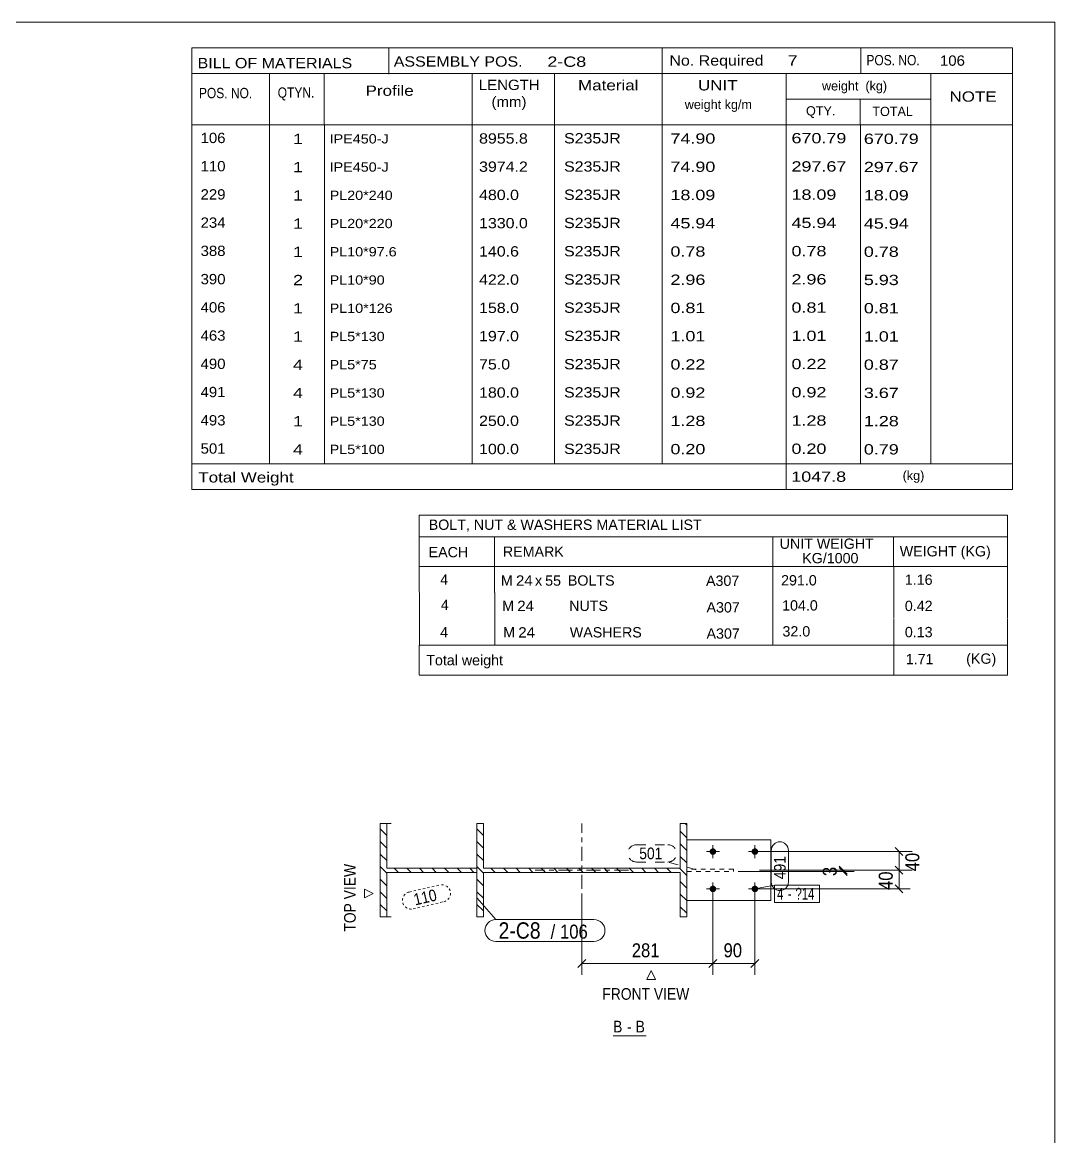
# Model space of a CAD drawing. Header units: millimetres. Extents: x 2 to 579, y 1 to 825.
# Drawn here: x 357.7 to 579, y 586.2 to 825 of the extents above; entities that cross this region are included whole.
import ezdxf

# ---------------------------------------------------------------- set-up
doc = ezdxf.new("R2010")
doc.units = ezdxf.units.MM
for name, pattern in [('XKITLINE00', [0]), ('XKITLINE01', [4, 1, -1, 1, -1]), ('XKITLINE02', [4, 2, -2]), ('XKITLINE03', [6, 3, -1, 1, -1]), ('XKITLINE04', [3, 0.5, -0.5, 0.5, -0.5, 0.5, -0.5])]:
    doc.linetypes.add(name, pattern=pattern)
for name, color, linetype, lineweight in [('Bolt', 3, 'Continuous', 0), ('BoltMark', 7, 'Continuous', 0), ('Dimensions', 7, 'Continuous', 0), ('DrawingSheet', 5, 'Continuous', 0), ('OtherObjectType', 7, 'Continuous', 0), ('Part', 2, 'Continuous', 0), ('PartMark', 7, 'Continuous', 0)]:
    doc.layers.add(name, color=color, linetype=linetype, lineweight=lineweight)
doc.styles.add('ARIAL', font='ARIAL.TTF')
doc.styles.add('ARIAL_NARROW', font='ARIALN.TTF')

# ---------------------------------------------------------------- blocks, each defined once
blk = doc.blocks.new('*A1')
at = {"layer": 'Part', "color": 7, "linetype": 'XKITLINE00', "lineweight": 0}
for p, q in [((456.52, 650.75), (455.12, 652.15)), ((500.12, 652.95), (499.78, 653.29)), ((500.12, 650.25), (498.72, 651.65)), ((456.52, 648.05), (455.12, 649.45)), ((500.12, 647.56), (498.72, 648.96)), ((456.52, 645.36), (455.12, 646.76)), ((500.12, 644.87), (498.72, 646.27)), ((456.52, 642.67), (455.12, 644.07)), ((459.04, 642.84), (458.14, 643.74)), ((461.74, 642.84), (460.84, 643.74)), ((464.43, 642.84), (463.53, 643.74)), ((467.13, 642.84), (466.23, 643.74)), ((469.82, 642.84), (468.92, 643.74)), ((472.51, 642.84), (471.61, 643.74)), ((475.21, 642.84), (474.31, 643.74)), ((477.9, 642.84), (477, 643.74)), ((480.6, 642.84), (479.7, 643.74)), ((483.29, 642.84), (482.39, 643.74)), ((485.98, 642.84), (485.08, 643.74)), ((488.68, 642.84), (487.78, 643.74)), ((491.37, 642.84), (490.47, 643.74)), ((494.07, 642.84), (493.17, 643.74)), ((496.76, 642.84), (495.86, 643.74)), ((500.12, 642.17), (498.55, 643.74)), ((456.52, 639.97), (455.12, 641.37)), ((500.12, 639.48), (498.72, 640.88)), ((456.52, 637.28), (455.12, 638.68)), ((500.12, 636.78), (498.72, 638.18)), ((456.47, 634.64), (455.12, 635.98)), ((500.12, 634.09), (498.72, 635.49)), ((455.12, 633.29), (455.12, 633.29)), ((455.12, 633.29), (455.12, 633.29)), ((456.52, 634.58), (456.47, 634.64))]:
    blk.add_line(p, q, dxfattribs=at)
blk = doc.blocks.new('*A2')
at = {"layer": 'Part', "color": 7, "linetype": 'XKITLINE00', "lineweight": 0}
for p, q in [((435.8, 650.74), (434.4, 652.15)), ((435.8, 648.05), (434.4, 649.45)), ((435.8, 645.35), (434.4, 646.76)), ((435.8, 642.66), (434.4, 644.07)), ((438.32, 642.84), (437.42, 643.74)), ((441.01, 642.84), (440.11, 643.74)), ((443.7, 642.84), (442.8, 643.74)), ((446.4, 642.84), (445.5, 643.74)), ((449.09, 642.84), (448.19, 643.74)), ((451.79, 642.84), (450.89, 643.74)), ((454.48, 642.84), (453.58, 643.74)), ((435.8, 639.97), (434.4, 641.37)), ((435.8, 637.27), (434.4, 638.68)), ((435.74, 634.64), (434.4, 635.98)), ((435.8, 634.58), (435.74, 634.64))]:
    blk.add_line(p, q, dxfattribs=at)
blk = doc.blocks.new('*A74')
at = {"layer": 'Bolt'}
for points in [[(505.69, 646.59), (505.65, 646.59), (505.62, 646.6), (505.59, 646.6), (505.55, 646.61), (505.52, 646.62), (505.49, 646.63), (505.45, 646.64), (505.42, 646.66), (505.39, 646.67), (505.36, 646.69), (505.33, 646.71), (505.31, 646.73), (505.28, 646.75), (505.25, 646.77), (505.23, 646.8), (505.2, 646.82), (505.18, 646.85), (505.16, 646.87), (505.14, 646.9), (505.12, 646.93), (505.11, 646.96), (505.09, 646.99), (505.08, 647.02), (505.06, 647.05), (505.05, 647.09), (505.04, 647.12), (505.04, 647.15), (505.03, 647.19), (505.03, 647.22), (505.02, 647.26), (505.02, 647.29), (505.02, 647.32), (505.03, 647.36), (505.03, 647.39), (505.04, 647.43), (505.04, 647.46), (505.05, 647.49), (505.06, 647.53), (505.08, 647.56), (505.09, 647.59), (505.11, 647.62), (505.12, 647.65), (505.14, 647.68), (505.16, 647.71), (505.18, 647.73), (505.2, 647.76), (505.23, 647.79), (505.25, 647.81), (505.28, 647.83), (505.31, 647.85), (505.33, 647.87), (505.36, 647.89), (505.39, 647.91), (505.42, 647.92), (505.45, 647.94), (505.49, 647.95), (505.52, 647.96), (505.55, 647.97), (505.59, 647.98), (505.62, 647.98), (505.65, 647.99), (505.69, 647.99), (505.72, 647.99), (505.76, 647.99), (505.79, 647.99), (505.83, 647.98), (505.86, 647.98), (505.89, 647.97), (505.93, 647.96), (505.96, 647.95), (505.99, 647.94), (506.02, 647.92), (506.05, 647.91), (506.08, 647.89), (506.11, 647.87), (506.14, 647.85), (506.17, 647.83), (506.19, 647.81), (506.22, 647.79), (506.24, 647.76), (506.26, 647.73), (506.28, 647.71), (506.3, 647.68), (506.32, 647.65), (506.34, 647.62), (506.36, 647.59), (506.37, 647.56), (506.38, 647.53), (506.39, 647.49), (506.4, 647.46), (506.41, 647.43), (506.41, 647.39), (506.42, 647.36), (506.42, 647.32), (506.42, 647.29), (506.42, 647.26), (506.42, 647.22), (506.41, 647.19), (506.41, 647.15), (506.4, 647.12), (506.39, 647.09), (506.38, 647.05), (506.37, 647.02), (506.36, 646.99), (506.34, 646.96), (506.32, 646.93), (506.3, 646.9), (506.28, 646.87), (506.26, 646.85), (506.24, 646.82), (506.22, 646.8), (506.19, 646.77), (506.17, 646.75), (506.14, 646.73), (506.11, 646.71), (506.08, 646.69), (506.05, 646.67), (506.02, 646.66), (505.99, 646.64), (505.96, 646.63), (505.93, 646.62), (505.89, 646.61), (505.86, 646.6), (505.83, 646.6), (505.79, 646.59), (505.76, 646.59), (505.72, 646.59)], [(514.69, 646.59), (514.65, 646.59), (514.62, 646.6), (514.59, 646.6), (514.55, 646.61), (514.52, 646.62), (514.49, 646.63), (514.45, 646.64), (514.42, 646.66), (514.39, 646.67), (514.36, 646.69), (514.33, 646.71), (514.31, 646.73), (514.28, 646.75), (514.25, 646.77), (514.23, 646.8), (514.2, 646.82), (514.18, 646.85), (514.16, 646.87), (514.14, 646.9), (514.12, 646.93), (514.11, 646.96), (514.09, 646.99), (514.08, 647.02), (514.06, 647.05), (514.05, 647.09), (514.04, 647.12), (514.04, 647.15), (514.03, 647.19), (514.03, 647.22), (514.02, 647.26), (514.02, 647.29), (514.02, 647.32), (514.03, 647.36), (514.03, 647.39), (514.04, 647.43), (514.04, 647.46), (514.05, 647.49), (514.06, 647.53), (514.08, 647.56), (514.09, 647.59), (514.11, 647.62), (514.12, 647.65), (514.14, 647.68), (514.16, 647.71), (514.18, 647.73), (514.2, 647.76), (514.23, 647.79), (514.25, 647.81), (514.28, 647.83), (514.31, 647.85), (514.33, 647.87), (514.36, 647.89), (514.39, 647.91), (514.42, 647.92), (514.45, 647.94), (514.49, 647.95), (514.52, 647.96), (514.55, 647.97), (514.59, 647.98), (514.62, 647.98), (514.65, 647.99), (514.69, 647.99), (514.72, 647.99), (514.76, 647.99), (514.79, 647.99), (514.83, 647.98), (514.86, 647.98), (514.89, 647.97), (514.93, 647.96), (514.96, 647.95), (514.99, 647.94), (515.02, 647.92), (515.05, 647.91), (515.08, 647.89), (515.11, 647.87), (515.14, 647.85), (515.17, 647.83), (515.19, 647.81), (515.22, 647.79), (515.24, 647.76), (515.26, 647.73), (515.28, 647.71), (515.3, 647.68), (515.32, 647.65), (515.34, 647.62), (515.36, 647.59), (515.37, 647.56), (515.38, 647.53), (515.39, 647.49), (515.4, 647.46), (515.41, 647.43), (515.41, 647.39), (515.42, 647.36), (515.42, 647.32), (515.42, 647.29), (515.42, 647.26), (515.42, 647.22), (515.41, 647.19), (515.41, 647.15), (515.4, 647.12), (515.39, 647.09), (515.38, 647.05), (515.37, 647.02), (515.36, 646.99), (515.34, 646.96), (515.32, 646.93), (515.3, 646.9), (515.28, 646.87), (515.26, 646.85), (515.24, 646.82), (515.22, 646.8), (515.19, 646.77), (515.17, 646.75), (515.14, 646.73), (515.11, 646.71), (515.08, 646.69), (515.05, 646.67), (515.02, 646.66), (514.99, 646.64), (514.96, 646.63), (514.93, 646.62), (514.89, 646.61), (514.86, 646.6), (514.83, 646.6), (514.79, 646.59), (514.76, 646.59), (514.72, 646.59)], [(505.69, 638.59), (505.65, 638.59), (505.62, 638.6), (505.59, 638.6), (505.55, 638.61), (505.52, 638.62), (505.49, 638.63), (505.45, 638.64), (505.42, 638.66), (505.39, 638.67), (505.36, 638.69), (505.33, 638.71), (505.31, 638.73), (505.28, 638.75), (505.25, 638.77), (505.23, 638.8), (505.2, 638.82), (505.18, 638.85), (505.16, 638.87), (505.14, 638.9), (505.12, 638.93), (505.11, 638.96), (505.09, 638.99), (505.08, 639.02), (505.06, 639.05), (505.05, 639.09), (505.04, 639.12), (505.04, 639.15), (505.03, 639.19), (505.03, 639.22), (505.02, 639.26), (505.02, 639.29), (505.02, 639.32), (505.03, 639.36), (505.03, 639.39), (505.04, 639.43), (505.04, 639.46), (505.05, 639.49), (505.06, 639.53), (505.08, 639.56), (505.09, 639.59), (505.11, 639.62), (505.12, 639.65), (505.14, 639.68), (505.16, 639.71), (505.18, 639.73), (505.2, 639.76), (505.23, 639.79), (505.25, 639.81), (505.28, 639.83), (505.31, 639.85), (505.33, 639.87), (505.36, 639.89), (505.39, 639.91), (505.42, 639.92), (505.45, 639.94), (505.49, 639.95), (505.52, 639.96), (505.55, 639.97), (505.59, 639.98), (505.62, 639.98), (505.65, 639.99), (505.69, 639.99), (505.72, 639.99), (505.76, 639.99), (505.79, 639.99), (505.83, 639.98), (505.86, 639.98), (505.89, 639.97), (505.93, 639.96), (505.96, 639.95), (505.99, 639.94), (506.02, 639.92), (506.05, 639.91), (506.08, 639.89), (506.11, 639.87), (506.14, 639.85), (506.17, 639.83), (506.19, 639.81), (506.22, 639.79), (506.24, 639.76), (506.26, 639.73), (506.28, 639.71), (506.3, 639.68), (506.32, 639.65), (506.34, 639.62), (506.36, 639.59), (506.37, 639.56), (506.38, 639.53), (506.39, 639.49), (506.4, 639.46), (506.41, 639.43), (506.41, 639.39), (506.42, 639.36), (506.42, 639.32), (506.42, 639.29), (506.42, 639.26), (506.42, 639.22), (506.41, 639.19), (506.41, 639.15), (506.4, 639.12), (506.39, 639.09), (506.38, 639.05), (506.37, 639.02), (506.36, 638.99), (506.34, 638.96), (506.32, 638.93), (506.3, 638.9), (506.28, 638.87), (506.26, 638.85), (506.24, 638.82), (506.22, 638.8), (506.19, 638.77), (506.17, 638.75), (506.14, 638.73), (506.11, 638.71), (506.08, 638.69), (506.05, 638.67), (506.02, 638.66), (505.99, 638.64), (505.96, 638.63), (505.93, 638.62), (505.89, 638.61), (505.86, 638.6), (505.83, 638.6), (505.79, 638.59), (505.76, 638.59), (505.72, 638.59)], [(514.69, 638.59), (514.65, 638.59), (514.62, 638.6), (514.59, 638.6), (514.55, 638.61), (514.52, 638.62), (514.49, 638.63), (514.45, 638.64), (514.42, 638.66), (514.39, 638.67), (514.36, 638.69), (514.33, 638.71), (514.31, 638.73), (514.28, 638.75), (514.25, 638.77), (514.23, 638.8), (514.2, 638.82), (514.18, 638.85), (514.16, 638.87), (514.14, 638.9), (514.12, 638.93), (514.11, 638.96), (514.09, 638.99), (514.08, 639.02), (514.06, 639.05), (514.05, 639.09), (514.04, 639.12), (514.04, 639.15), (514.03, 639.19), (514.03, 639.22), (514.02, 639.26), (514.02, 639.29), (514.02, 639.32), (514.03, 639.36), (514.03, 639.39), (514.04, 639.43), (514.04, 639.46), (514.05, 639.49), (514.06, 639.53), (514.08, 639.56), (514.09, 639.59), (514.11, 639.62), (514.12, 639.65), (514.14, 639.68), (514.16, 639.71), (514.18, 639.73), (514.2, 639.76), (514.23, 639.79), (514.25, 639.81), (514.28, 639.83), (514.31, 639.85), (514.33, 639.87), (514.36, 639.89), (514.39, 639.91), (514.42, 639.92), (514.45, 639.94), (514.49, 639.95), (514.52, 639.96), (514.55, 639.97), (514.59, 639.98), (514.62, 639.98), (514.65, 639.99), (514.69, 639.99), (514.72, 639.99), (514.76, 639.99), (514.79, 639.99), (514.83, 639.98), (514.86, 639.98), (514.89, 639.97), (514.93, 639.96), (514.96, 639.95), (514.99, 639.94), (515.02, 639.92), (515.05, 639.91), (515.08, 639.89), (515.11, 639.87), (515.14, 639.85), (515.17, 639.83), (515.19, 639.81), (515.22, 639.79), (515.24, 639.76), (515.26, 639.73), (515.28, 639.71), (515.3, 639.68), (515.32, 639.65), (515.34, 639.62), (515.36, 639.59), (515.37, 639.56), (515.38, 639.53), (515.39, 639.49), (515.4, 639.46), (515.41, 639.43), (515.41, 639.39), (515.42, 639.36), (515.42, 639.32), (515.42, 639.29), (515.42, 639.26), (515.42, 639.22), (515.41, 639.19), (515.41, 639.15), (515.4, 639.12), (515.39, 639.09), (515.38, 639.05), (515.37, 639.02), (515.36, 638.99), (515.34, 638.96), (515.32, 638.93), (515.3, 638.9), (515.28, 638.87), (515.26, 638.85), (515.24, 638.82), (515.22, 638.8), (515.19, 638.77), (515.17, 638.75), (515.14, 638.73), (515.11, 638.71), (515.08, 638.69), (515.05, 638.67), (515.02, 638.66), (514.99, 638.64), (514.96, 638.63), (514.93, 638.62), (514.89, 638.61), (514.86, 638.6), (514.83, 638.6), (514.79, 638.59), (514.76, 638.59), (514.72, 638.59)]]:
    blk.add_hatch(color=3, dxfattribs=at).paths.add_polyline_path(points, flags=17)
at = {"layer": 'Bolt', "color": 3, "linetype": 'XKITLINE00', "lineweight": 0}
for p, q in [((507.12, 647.29), (504.32, 647.29)), ((505.72, 645.89), (505.72, 648.69)), ((516.12, 647.29), (513.32, 647.29)), ((514.72, 645.89), (514.72, 648.69)), ((505.72, 637.89), (505.72, 640.69)), ((514.72, 637.89), (514.72, 640.69)), ((507.12, 639.29), (504.32, 639.29)), ((516.12, 639.29), (513.32, 639.29))]:
    blk.add_line(p, q, dxfattribs=at)
blk = doc.blocks.new('*A75')
at = {"layer": 'Part', "color": 2, "linetype": 'XKITLINE00', "lineweight": 0}
for p, q in [((455.12, 633.29), (455.12, 653.29)), ((455.12, 653.29), (456.52, 653.29)), ((456.52, 653.29), (456.52, 643.74)), ((498.72, 643.74), (498.72, 653.29)), ((498.72, 653.29), (500.12, 653.29)), ((500.12, 653.29), (500.12, 633.29)), ((456.52, 643.74), (498.72, 643.74)), ((498.72, 642.84), (456.52, 642.84)), ((456.52, 642.84), (456.52, 633.29)), ((498.72, 633.29), (498.72, 642.84)), ((456.52, 633.29), (455.12, 633.29)), ((500.12, 633.29), (498.72, 633.29))]:
    blk.add_line(p, q, dxfattribs=at)
at = {"layer": 'Part', "color": 7, "linetype": 'XKITLINE03', "lineweight": 0}
for p, q in [((477.62, 633.29), (477.62, 653.29)), ((487.62, 643.29), (467.62, 643.29))]:
    blk.add_line(p, q, dxfattribs=at)
blk = doc.blocks.new('*A76')
at = {"layer": 'Part', "color": 2, "linetype": 'XKITLINE00', "lineweight": 0}
for p, q in [((434.4, 633.29), (434.4, 653.29)), ((434.4, 653.29), (436.76, 653.29)), ((435.8, 653.29), (435.8, 643.74)), ((435.8, 643.74), (455.12, 643.74)), ((455.12, 642.84), (435.8, 642.84)), ((435.8, 642.84), (435.8, 633.29)), ((455.12, 643.74), (455.12, 642.84)), ((434.4, 633.29), (436.76, 633.29))]:
    blk.add_line(p, q, dxfattribs=at)
blk = doc.blocks.new('*A77')
at = {"layer": 'Part', "color": 2, "linetype": 'XKITLINE00', "lineweight": 0}
for p, q in [((518.12, 649.79), (500.12, 649.79)), ((518.12, 636.79), (518.12, 649.79)), ((500.12, 636.79), (518.12, 636.79))]:
    blk.add_line(p, q, dxfattribs=at)
at = {"layer": 'Part', "color": 7, "linetype": 'XKITLINE01', "lineweight": 0}
blk.add_line((500.12, 649.79), (500.12, 636.79), dxfattribs=at)
blk = doc.blocks.new('*A78')
at = {"layer": 'Part', "color": 7, "linetype": 'XKITLINE01', "lineweight": 0}
for p, q in [((510.12, 643.54), (500.12, 643.54)), ((500.12, 643.04), (500.12, 643.54)), ((500.12, 643.04), (510.12, 643.04)), ((510.12, 643.04), (510.12, 643.54))]:
    blk.add_line(p, q, dxfattribs=at)
blk = doc.blocks.new('*A106')
at = {"layer": 'DrawingSheet', "color": 5, "linetype": 'XKITLINE00', "lineweight": 0}
for p, q in [((579, 825), (5, 825)), ((579, 5), (579, 825))]:
    blk.add_line(p, q, dxfattribs=at)
blk = doc.blocks.new('*A107')
at = {"layer": 'OtherObjectType', "color": 7, "linetype": 'XKITLINE00', "lineweight": 0}
for p, q in [((442.76, 719.4), (442.75, 708.4)), ((442.76, 719.4), (568.88, 719.4)), ((568.88, 719.4), (568.88, 708.4)), ((442.75, 714.75), (568.88, 714.75)), ((458.87, 714.76), (458.87, 708.4)), ((518.57, 714.76), (518.57, 708.4)), ((544.47, 714.74), (544.47, 708.4)), ((442.76, 708.37), (442.76, 702.87)), ((442.77, 708.4), (568.88, 708.4)), ((458.92, 708.4), (458.92, 702.78)), ((518.57, 708.4), (518.57, 702.78)), ((544.5, 708.4), (544.5, 702.9)), ((568.88, 708.4), (568.88, 702.9)), ((442.79, 702.78), (442.79, 697.17)), ((458.95, 702.78), (458.95, 697.16)), ((518.57, 702.78), (518.57, 697.16)), ((544.5, 702.78), (544.5, 697.28)), ((568.88, 702.78), (568.88, 697.28)), ((442.79, 697.15), (442.79, 691.58)), ((458.95, 697.16), (458.95, 691.54)), ((518.57, 697.16), (518.57, 691.54)), ((544.5, 697.16), (544.5, 691.55)), ((568.88, 697.16), (568.88, 691.55)), ((568.88, 691.55), (442.75, 691.58)), ((442.78, 691.54), (442.78, 685.14)), ((442.85, 691.54), (568.87, 691.54)), ((544.5, 691.51), (544.5, 685.09)), ((568.87, 691.51), (568.87, 685.1)), ((442.77, 685.1), (568.87, 685.1))]:
    blk.add_line(p, q, dxfattribs=at)
at = {"layer": 'OtherObjectType', "color": 7, "style": 'ARIAL_NARROW'}
for s, width, p in [('BOLT, NUT & WASHERS MATERIAL LIST', 1.211571, (444.79, 716.24)), ('UNIT WEIGHT', 1.211571, (520.03, 712.17)), ('EACH', 1.211571, (444.78, 710.37)), ('REMARK', 1.211571, (460.7, 710.46)), ('WEIGHT (KG)', 1.211571, (545.78, 710.55)), (' KG/1000', 1.211571, (524.02, 709.08)), ('4', 1.211571, (447.26, 704.5)), ('M', 1.211571, (460.26, 704.3)), ('24', 1.275, (463.5, 704.28)), ('x', 1.211571, (467.58, 704.28)), ('55', 1.211571, (469.76, 704.27)), ('BOLTS', 1.211571, (474.63, 704.29)), ('A307', 1.211571, (504.25, 704.24)), ('291.0', 1.211571, (520.34, 704.33)), ('1.16', 1.211571, (546.87, 704.46)), ('4', 1.211571, (447.4, 699.06)), ('M', 1.211571, (460.54, 698.86)), ('24', 1.275, (463.78, 698.84)), ('NUTS', 1.211571, (474.91, 698.86)), ('A307', 1.211571, (504.35, 698.54)), ('104.0', 1.211571, (520.56, 698.95)), ('0.42', 1.211571, (546.87, 698.84)), ('4', 1.211571, (447.24, 693.19)), ('M', 1.211571, (460.76, 693.19)), ('24', 1.275, (464, 693.17)), ('WASHERS', 1.211571, (475.04, 693.18)), ('A307', 1.211571, (504.35, 692.92)), ('32.0', 1.211571, (520.64, 693.39)), ('0.13', 1.211571, (546.87, 693.23)), ('Total weight', 1.211571, (444.26, 687.22)), ('1.71', 1.211571, (547.07, 687.45)), ('(KG)', 1.211571, (560.02, 687.55))]:
    blk.add_text(s, height=2.2, dxfattribs=dict(at, width=width)).set_placement(p)
blk = doc.blocks.new('*A112')
at = {"layer": 'OtherObjectType', "color": 7, "linetype": 'XKITLINE00', "lineweight": 0}
for p, q in [((393.98, 819.5), (569.98, 819.5)), ((393.98, 819.5), (393.98, 808.5)), ((436.26, 819.42), (436.26, 813.87)), ((494.85, 814), (494.85, 819.5)), ((537.43, 813.96), (537.43, 819.42)), ((569.98, 814), (569.98, 819.5)), ((393.98, 814), (569.98, 814)), ((410.64, 814), (410.64, 803)), ((422.4, 813.98), (422.4, 803.03)), ((454.12, 813.99), (454.13, 803)), ((471.78, 813.98), (471.78, 803)), ((494.85, 813.98), (494.85, 803)), ((521.43, 814), (521.43, 803)), ((552.42, 814), (552.42, 803)), ((569.98, 814), (569.98, 808.5)), ((393.98, 808.5), (393.98, 803)), ((521.45, 808.52), (552.45, 808.52)), ((537.28, 808.52), (537.28, 803)), ((569.98, 808.5), (569.98, 803)), ((393.98, 803), (569.98, 803)), ((393.98, 803), (393.98, 796.95)), ((410.63, 803), (410.63, 796.95)), ((422.44, 802.99), (422.44, 796.95)), ((454.12, 803), (454.11, 796.95)), ((471.79, 803), (471.79, 796.95)), ((494.87, 803), (494.87, 796.95)), ((521.44, 803), (521.44, 796.95)), ((537.33, 802.95), (537.33, 796.95)), ((552.43, 803), (552.43, 796.95)), ((569.98, 803), (569.98, 796.95)), ((393.98, 796.95), (393.98, 790.9)), ((410.63, 796.95), (410.63, 790.9)), ((422.44, 796.94), (422.44, 790.9)), ((454.12, 796.95), (454.11, 790.9)), ((471.79, 796.95), (471.79, 790.9)), ((494.87, 796.95), (494.87, 790.9)), ((521.44, 796.95), (521.44, 790.9)), ((537.33, 796.9), (537.33, 790.9)), ((552.43, 796.95), (552.43, 790.9)), ((569.98, 796.95), (569.98, 790.9)), ((393.98, 790.9), (393.98, 784.85)), ((410.63, 790.9), (410.63, 784.85)), ((422.44, 790.89), (422.44, 784.85)), ((454.12, 790.9), (454.11, 784.85)), ((471.79, 790.9), (471.79, 784.85)), ((494.87, 790.9), (494.87, 784.85)), ((521.44, 790.9), (521.44, 784.85)), ((537.33, 790.85), (537.33, 784.85)), ((552.43, 790.9), (552.43, 784.85)), ((569.98, 790.9), (569.98, 784.85)), ((393.98, 784.85), (393.98, 778.8)), ((410.63, 784.85), (410.63, 778.8)), ((422.44, 784.84), (422.44, 778.8)), ((454.12, 784.85), (454.11, 778.8)), ((471.79, 784.85), (471.79, 778.8)), ((494.87, 784.85), (494.87, 778.8)), ((521.44, 784.85), (521.44, 778.8)), ((537.33, 784.8), (537.33, 778.8)), ((552.43, 784.85), (552.43, 778.8)), ((569.98, 784.85), (569.98, 778.8)), ((393.98, 778.8), (393.98, 772.75)), ((410.63, 778.8), (410.63, 772.75)), ((422.44, 778.79), (422.44, 772.75)), ((454.12, 778.8), (454.11, 772.75)), ((471.79, 778.8), (471.79, 772.75)), ((494.87, 778.8), (494.87, 772.75)), ((521.44, 778.8), (521.44, 772.75)), ((537.33, 778.75), (537.33, 772.75)), ((552.43, 778.8), (552.43, 772.75)), ((569.98, 778.8), (569.98, 772.75)), ((393.98, 772.75), (393.98, 766.7)), ((410.63, 772.75), (410.63, 766.7)), ((422.44, 772.74), (422.44, 766.7)), ((454.12, 772.75), (454.11, 766.7)), ((471.79, 772.75), (471.79, 766.7)), ((494.87, 772.75), (494.87, 766.7)), ((521.44, 772.75), (521.44, 766.7)), ((537.33, 772.7), (537.33, 766.7)), ((552.43, 772.75), (552.43, 766.7)), ((569.98, 772.75), (569.98, 766.7)), ((393.98, 766.7), (393.98, 760.65)), ((410.63, 766.7), (410.63, 760.65)), ((422.44, 766.69), (422.44, 760.65)), ((454.12, 766.7), (454.11, 760.65)), ((471.79, 766.7), (471.79, 760.65)), ((494.87, 766.7), (494.87, 760.65)), ((521.44, 766.7), (521.44, 760.65)), ((537.33, 766.65), (537.33, 760.65)), ((552.43, 766.7), (552.43, 760.65)), ((569.98, 766.7), (569.98, 760.65)), ((393.98, 760.65), (393.98, 754.6)), ((410.63, 760.65), (410.63, 754.6)), ((422.44, 760.64), (422.44, 754.6)), ((454.12, 760.65), (454.11, 754.6)), ((471.79, 760.65), (471.79, 754.6)), ((494.87, 760.65), (494.87, 754.6)), ((521.44, 760.65), (521.44, 754.6)), ((537.33, 760.6), (537.33, 754.6)), ((552.43, 760.65), (552.43, 754.6)), ((569.98, 760.65), (569.98, 754.6)), ((393.98, 754.6), (393.98, 748.55)), ((410.63, 754.6), (410.63, 748.55)), ((422.44, 754.59), (422.44, 748.55)), ((454.12, 754.6), (454.11, 748.55)), ((471.79, 754.6), (471.79, 748.55)), ((494.87, 754.6), (494.87, 748.55)), ((521.44, 754.6), (521.44, 748.55)), ((537.33, 754.55), (537.33, 748.55)), ((552.43, 754.6), (552.43, 748.55)), ((569.98, 754.6), (569.98, 748.55)), ((393.98, 748.55), (393.98, 742.5)), ((410.63, 748.55), (410.63, 742.5)), ((422.44, 748.54), (422.44, 742.5)), ((454.12, 748.55), (454.11, 742.5)), ((471.79, 748.55), (471.79, 742.5)), ((494.87, 748.55), (494.87, 742.5)), ((521.44, 748.55), (521.44, 742.5)), ((537.33, 748.5), (537.33, 742.5)), ((552.43, 748.55), (552.43, 742.5)), ((569.98, 748.55), (569.98, 742.5)), ((393.98, 742.5), (393.98, 736.45)), ((410.63, 742.5), (410.63, 736.45)), ((422.44, 742.49), (422.44, 736.45)), ((454.12, 742.5), (454.11, 736.45)), ((471.79, 742.5), (471.79, 736.45)), ((494.87, 742.5), (494.87, 736.45)), ((521.44, 742.5), (521.44, 736.45)), ((537.33, 742.45), (537.33, 736.45)), ((552.43, 742.5), (552.43, 736.45)), ((569.98, 742.5), (569.98, 736.45)), ((393.98, 736.45), (393.98, 730.4)), ((410.63, 736.45), (410.63, 730.4)), ((422.44, 736.44), (422.44, 730.4)), ((454.12, 736.45), (454.11, 730.4)), ((471.79, 736.45), (471.79, 730.4)), ((494.87, 736.45), (494.87, 730.4)), ((521.44, 736.45), (521.44, 730.4)), ((537.33, 736.4), (537.33, 730.4)), ((552.43, 736.45), (552.43, 730.4)), ((569.98, 736.45), (569.98, 730.4)), ((393.98, 730.4), (569.98, 730.4)), ((393.98, 730.4), (393.98, 724.9)), ((521.44, 730.4), (521.44, 724.9)), ((569.98, 730.4), (569.98, 724.9)), ((393.98, 724.9), (569.98, 724.9))]:
    blk.add_line(p, q, dxfattribs=at)
at = {"layer": 'OtherObjectType', "color": 7, "style": 'ARIAL_NARROW'}
for s, height, width, p in [('BILL OF MATERIALS', 2.2, 1.36, (395.25, 815.16)), ('ASSEMBLY POS.', 2.2, 1.36, (437.3, 815.5)), ('2-C8', 2.2, 1.525501, (470.23, 815.46)), ('No. Required', 2.2, 1.36, (496.39, 815.72)), ('7', 2.2, 1.525501, (521.75, 815.72)), ('POS. NO.', 2.2, 1.02, (538.63, 815.79)), ('106', 2.2, 1.270501, (554.4, 815.69)), ('LENGTH', 2.2, 1.275, (455.54, 810.49)), ('Material', 2.2, 1.445, (476.81, 810.41)), ('UNIT', 2.2, 1.445, (502.52, 810.4)), ('weight  (kg)', 1.98, 1.19, (529.11, 810.39)), ('POS. NO.', 2.2, 1.02, (395.53, 808.74)), ('QTYN.', 2.2, 1.02, (412.42, 808.84)), ('Profile', 2.2, 1.445, (431.26, 809.25)), ('NOTE', 2.2, 1.445, (556.44, 807.99)), ('(mm)', 2.2, 1.275, (458.26, 806.86)), ('weight kg/m', 1.98, 1.19, (499.69, 806.4)), ('QTY.', 1.98, 1.19, (525.68, 805.03)), ('TOTAL', 1.98, 1.19, (539.9, 804.91)), ('106', 2.2, 1.270501, (395.89, 799.12)), ('1', 2.2, 1.525501, (415.71, 798.91)), ('IPE450-J', 1.98, 1.355501, (423.56, 799.04)), ('8955.8', 2.2, 1.355501, (455.59, 799.01)), ('S235JR', 2.2, 1.355501, (473.81, 799.05)), ('74.90', 2.2, 1.525501, (496.62, 798.99)), ('670.79', 2.2, 1.525501, (522.57, 799.07)), ('670.79', 2.2, 1.525501, (538.08, 798.94)), ('110', 2.2, 1.270501, (395.89, 793.07)), ('S235JR', 2.2, 1.355501, (473.81, 793)), ('297.67', 2.2, 1.525501, (522.57, 793.02)), ('1', 2.2, 1.525501, (415.71, 792.86)), ('IPE450-J', 1.98, 1.355501, (423.56, 792.99)), ('3974.2', 2.2, 1.355501, (455.59, 792.96)), ('74.90', 2.2, 1.525501, (496.62, 792.94)), ('297.67', 2.2, 1.525501, (538.08, 792.89)), ('229', 2.2, 1.270501, (395.89, 787.02)), ('1', 2.2, 1.525501, (415.71, 786.81)), ('PL20*240', 1.98, 1.355501, (423.56, 786.94)), ('480.0', 2.2, 1.355501, (455.59, 786.91)), ('S235JR', 2.2, 1.355501, (473.81, 786.95)), ('18.09', 2.2, 1.525501, (496.62, 786.89)), ('18.09', 2.2, 1.525501, (522.57, 786.97)), ('18.09', 2.2, 1.525501, (538.08, 786.84)), ('234', 2.2, 1.270501, (395.89, 780.97)), ('1', 2.2, 1.525501, (415.71, 780.76)), ('PL20*220', 1.98, 1.355501, (423.56, 780.89)), ('1330.0', 2.2, 1.355501, (455.59, 780.86)), ('S235JR', 2.2, 1.355501, (473.81, 780.9)), ('45.94', 2.2, 1.525501, (496.62, 780.84)), ('45.94', 2.2, 1.525501, (522.57, 780.92)), ('45.94', 2.2, 1.525501, (538.08, 780.79)), ('388', 2.2, 1.270501, (395.89, 774.92)), ('1', 2.2, 1.525501, (415.71, 774.71)), ('PL10*97.6', 1.98, 1.355501, (423.56, 774.84)), ('140.6', 2.2, 1.355501, (455.59, 774.81)), ('S235JR', 2.2, 1.355501, (473.81, 774.85)), ('0.78', 2.2, 1.525501, (496.62, 774.79)), ('0.78', 2.2, 1.525501, (522.57, 774.87)), ('0.78', 2.2, 1.525501, (538.08, 774.74)), ('390', 2.2, 1.270501, (395.89, 768.87)), ('2', 2.2, 1.525501, (415.71, 768.66)), ('PL10*90', 1.98, 1.355501, (423.56, 768.79)), ('422.0', 2.2, 1.355501, (455.59, 768.76)), ('S235JR', 2.2, 1.355501, (473.81, 768.8)), ('2.96', 2.2, 1.525501, (496.62, 768.74)), ('2.96', 2.2, 1.525501, (522.57, 768.82)), ('5.93', 2.2, 1.525501, (538.08, 768.69)), ('406', 2.2, 1.270501, (395.89, 762.82)), ('1', 2.2, 1.525501, (415.71, 762.61)), ('PL10*126', 1.98, 1.355501, (423.56, 762.74)), ('158.0', 2.2, 1.355501, (455.59, 762.71)), ('S235JR', 2.2, 1.355501, (473.81, 762.75)), ('0.81', 2.2, 1.525501, (496.62, 762.69)), ('0.81', 2.2, 1.525501, (522.57, 762.77)), ('0.81', 2.2, 1.525501, (538.08, 762.64)), ('463', 2.2, 1.270501, (395.89, 756.77)), ('1', 2.2, 1.525501, (415.71, 756.56)), ('PL5*130', 1.98, 1.355501, (423.56, 756.69)), ('197.0', 2.2, 1.355501, (455.59, 756.66)), ('S235JR', 2.2, 1.355501, (473.81, 756.7)), ('1.01', 2.2, 1.525501, (496.62, 756.64)), ('1.01', 2.2, 1.525501, (522.57, 756.72)), ('1.01', 2.2, 1.525501, (538.08, 756.59)), ('490', 2.2, 1.270501, (395.89, 750.72)), ('4', 2.2, 1.525501, (415.71, 750.51)), ('PL5*75', 1.98, 1.355501, (423.56, 750.64)), ('75.0', 2.2, 1.355501, (455.59, 750.61)), ('S235JR', 2.2, 1.355501, (473.81, 750.65)), ('0.22', 2.2, 1.525501, (496.62, 750.59)), ('0.22', 2.2, 1.525501, (522.57, 750.67)), ('0.87', 2.2, 1.525501, (538.08, 750.54)), ('491', 2.2, 1.270501, (395.89, 744.67)), ('4', 2.2, 1.525501, (415.71, 744.46)), ('PL5*130', 1.98, 1.355501, (423.56, 744.59)), ('180.0', 2.2, 1.355501, (455.59, 744.56)), ('S235JR', 2.2, 1.355501, (473.81, 744.6)), ('0.92', 2.2, 1.525501, (496.62, 744.54)), ('0.92', 2.2, 1.525501, (522.57, 744.62)), ('3.67', 2.2, 1.525501, (538.08, 744.49)), ('493', 2.2, 1.270501, (395.89, 738.62)), ('1', 2.2, 1.525501, (415.71, 738.41)), ('PL5*130', 1.98, 1.355501, (423.56, 738.54)), ('250.0', 2.2, 1.355501, (455.59, 738.51)), ('S235JR', 2.2, 1.355501, (473.81, 738.55)), ('1.28', 2.2, 1.525501, (496.62, 738.49)), ('1.28', 2.2, 1.525501, (522.57, 738.57)), ('1.28', 2.2, 1.525501, (538.08, 738.44)), ('501', 2.2, 1.270501, (395.89, 732.57)), ('4', 2.2, 1.525501, (415.71, 732.36)), ('PL5*100', 1.98, 1.355501, (423.56, 732.49)), ('100.0', 2.2, 1.355501, (455.59, 732.46)), ('S235JR', 2.2, 1.355501, (473.81, 732.5)), ('0.20', 2.2, 1.525501, (496.62, 732.44)), ('0.20', 2.2, 1.525501, (522.57, 732.52)), ('0.79', 2.2, 1.525501, (538.08, 732.39)), ('Total Weight', 2.2, 1.445, (395.4, 726.39)), ('1047.8', 2.2, 1.525501, (522.52, 726.54)), ('(kg)', 1.98, 1.19, (546.4, 726.91))]:
    blk.add_text(s, height=height, dxfattribs=dict(at, width=width)).set_placement(p)
blk = doc.blocks.new('*A197')
at = {"layer": 'Dimensions', "color": 7, "linetype": 'XKITLINE00', "lineweight": 0}
for p, q in [((477.62, 638.29), (477.62, 620.89)), ((505.72, 638.29), (505.72, 620.89)), ((478.47, 624.14), (476.77, 622.44)), ((477.62, 623.29), (505.72, 623.29)), ((506.57, 624.14), (504.87, 622.44))]:
    blk.add_line(p, q, dxfattribs=at)
at = {"layer": 'Dimensions', "color": 3}
for p in [(477.62, 623.29), (505.72, 623.29)]:
    blk.add_point(p, dxfattribs=at)
at = {"layer": 'Dimensions', "color": 3, "style": 'ARIAL', "width": 0.85}
blk.add_text('281', height=3, dxfattribs=at).set_placement((488.33, 624.64))
blk = doc.blocks.new('*A198')
at = {"layer": 'Dimensions', "color": 7, "linetype": 'XKITLINE00', "lineweight": 0}
for p, q in [((505.72, 638.29), (505.72, 620.89)), ((514.72, 638.29), (514.72, 620.89)), ((506.57, 624.14), (504.87, 622.44)), ((505.72, 623.29), (514.72, 623.29)), ((515.57, 624.14), (513.87, 622.44))]:
    blk.add_line(p, q, dxfattribs=at)
at = {"layer": 'Dimensions', "color": 3}
for p in [(505.72, 623.29), (514.72, 623.29)]:
    blk.add_point(p, dxfattribs=at)
at = {"layer": 'Dimensions', "color": 3, "style": 'ARIAL', "width": 0.85}
blk.add_text('90', height=3, dxfattribs=at).set_placement((508, 624.64))
blk = doc.blocks.new('*A199')
at = {"layer": 'Dimensions', "color": 7, "linetype": 'XKITLINE00', "lineweight": 0}
for p, q in [((515.72, 643.29), (548.02, 643.29)), ((544.77, 644.14), (546.47, 642.44)), ((545.62, 639.29), (545.62, 643.29)), ((544.77, 640.14), (546.47, 638.44)), ((515.72, 639.29), (548.02, 639.29))]:
    blk.add_line(p, q, dxfattribs=at)
at = {"layer": 'Dimensions', "color": 3}
for p in [(545.62, 643.29), (545.62, 639.29)]:
    blk.add_point(p, dxfattribs=at)
at = {"layer": 'Dimensions', "color": 3, "style": 'ARIAL', "width": 0.85}
blk.add_text('40', height=3, rotation=90.0002, dxfattribs=at).set_placement((544.27, 639.07))
blk = doc.blocks.new('*A200')
at = {"layer": 'Dimensions', "color": 7, "linetype": 'XKITLINE00', "lineweight": 0}
for p, q in [((515.72, 647.29), (548.47, 647.29)), ((544.77, 648.14), (546.47, 646.44)), ((545.62, 643.29), (545.62, 647.29)), ((515.72, 643.29), (548.47, 643.29)), ((544.77, 644.14), (546.47, 642.44))]:
    blk.add_line(p, q, dxfattribs=at)
at = {"layer": 'Dimensions', "color": 3}
for p in [(545.62, 647.29), (545.62, 643.29)]:
    blk.add_point(p, dxfattribs=at)
at = {"layer": 'Dimensions', "color": 3, "style": 'ARIAL', "width": 0.85}
blk.add_text('40', height=3, rotation=90.0002, dxfattribs=at).set_placement((549.97, 643.07))
blk = doc.blocks.new('*A201')
at = {"layer": 'Dimensions', "color": 7, "linetype": 'XKITLINE00', "lineweight": 0}
for p, q in [((511.12, 643.04), (536.02, 643.04)), ((515.72, 643.29), (536.02, 643.29)), ((532.77, 644.14), (534.47, 642.44)), ((532.77, 643.89), (534.47, 642.19)), ((533.62, 643.04), (533.62, 643.29))]:
    blk.add_line(p, q, dxfattribs=at)
at = {"layer": 'Dimensions', "color": 3}
for p in [(533.62, 643.29), (533.62, 643.04)]:
    blk.add_point(p, dxfattribs=at)
at = {"layer": 'Dimensions', "color": 3, "style": 'ARIAL', "width": 0.85}
blk.add_text('3', height=3, rotation=90.0002, dxfattribs=at).set_placement((532.27, 642.05))
blk = doc.blocks.new('*A202')
at = {"layer": 'BoltMark', "color": 7, "linetype": 'XKITLINE00', "lineweight": 0}
for p, q in [((514.72, 639.29), (518.89, 640.11)), ((518.89, 640.11), (528.58, 640.11)), ((518.89, 636.41), (518.89, 640.11)), ((528.58, 636.41), (528.58, 640.11)), ((518.89, 636.41), (528.58, 636.41))]:
    blk.add_line(p, q, dxfattribs=at)
at = {"layer": 'BoltMark', "color": 3, "style": 'ARIAL_NARROW', "width": 0.85}
for s, p in [('4', (519.49, 637.01)), ('-', (521.76, 637.01)), ('?14', (523.42, 637.01))]:
    blk.add_text(s, height=2.5, dxfattribs=at).set_placement(p)
blk = doc.blocks.new('*A203')
at = {"layer": 'PartMark', "color": 7, "linetype": 'XKITLINE02', "lineweight": 0}
for p, q in [((489.33, 648.76), (496.09, 648.76)), ((489.33, 645.06), (496.09, 645.06)), ((502.15, 643.41), (496.09, 645.06))]:
    blk.add_line(p, q, dxfattribs=at)
for centre, start, end in [((489.33, 646.91), 90, 270), ((496.09, 646.91), 270, 90)]:
    blk.add_arc(centre, 1.85, start, end, dxfattribs=at)
at = {"layer": 'PartMark', "color": 3, "style": 'ARIAL', "width": 0.85}
blk.add_text('501', height=2.5, dxfattribs=at).set_placement((489.93, 645.66))
blk = doc.blocks.new('*A204')
at = {"layer": 'PartMark', "color": 7, "linetype": 'XKITLINE00', "lineweight": 0}
for p, q in [((518.22, 640.78), (518.22, 647.54)), ((521.92, 640.78), (521.92, 647.54))]:
    blk.add_line(p, q, dxfattribs=at)
for centre, start, end in [((520.07, 647.54), 0, 180), ((520.07, 640.78), 180, 0)]:
    blk.add_arc(centre, 1.85, start, end, dxfattribs=at)
at = {"layer": 'PartMark', "color": 3, "style": 'ARIAL', "width": 0.85}
blk.add_text('491', height=2.5, rotation=90.0002, dxfattribs=at).set_placement((521.32, 641.38))
blk = doc.blocks.new('*A205')
at = {"layer": 'PartMark', "color": 7, "linetype": 'XKITLINE04', "lineweight": 0}
for p, q in [((440.6, 638.63), (447.19, 640.15)), ((441.44, 635.02), (448.02, 636.55))]:
    blk.add_line(p, q, dxfattribs=at)
for centre, start, end in [((447.61, 638.35), 283.0254, 103.0254), ((441.02, 636.82), 103.0254, 283.0254)]:
    blk.add_arc(centre, 1.85, start, end, dxfattribs=at)
at = {"layer": 'PartMark', "color": 3, "style": 'ARIAL', "width": 0.85}
blk.add_text('110', height=2.5, rotation=13.0233, dxfattribs=at).set_placement((441.89, 635.74))
blk = doc.blocks.new('*A206')
at = {"layer": 'PartMark', "color": 7, "linetype": 'XKITLINE00', "lineweight": 0}
for p, q in [((455.17, 637.32), (459.17, 632.74)), ((459.17, 632.74), (480.22, 632.74)), ((459.17, 628.04), (480.22, 628.04))]:
    blk.add_line(p, q, dxfattribs=at)
for centre, start, end in [((459.17, 630.39), 90, 270), ((480.22, 630.39), 270, 90)]:
    blk.add_arc(centre, 2.35, start, end, dxfattribs=at)
at = {"layer": 'PartMark', "color": 1, "style": 'ARIAL', "width": 0.85}
blk.add_text('2-C8', height=3.5, dxfattribs=at).set_placement((459.77, 628.64))
at = {"layer": 'PartMark', "color": 3, "style": 'ARIAL', "width": 0.85}
for s, p in [('/', (470.94, 628.64)), ('106', (472.95, 628.64))]:
    blk.add_text(s, height=3, dxfattribs=at).set_placement(p)
blk = doc.blocks.new('*A207')
at = {"layer": 'OtherObjectType', "color": 7, "linetype": 'XKITLINE00', "lineweight": 0}
for p, q in [((431.02, 637.35), (431.02, 639.23)), ((431.02, 639.23), (432.9, 638.29)), ((432.9, 638.29), (431.02, 637.35)), ((432.9, 638.29), (432.9, 638.29)), ((491.55, 619.92), (492.48, 621.79)), ((492.48, 621.79), (493.42, 619.92)), ((492.48, 621.79), (492.48, 621.79)), ((493.42, 619.92), (491.55, 619.92)), ((484.33, 607.79), (491.39, 607.79))]:
    blk.add_line(p, q, dxfattribs=at)
at = {"layer": 'OtherObjectType', "color": 7, "style": 'ARIAL', "width": 0.85}
blk.add_text('TOP VIEW', height=2.5, rotation=90, dxfattribs=at).set_placement((429.15, 630.14))
for s, p in [('FRONT VIEW', (482.02, 615.54)), ('B', (484.33, 608.54)), ('-', (487.3, 608.54)), ('B', (489.16, 608.54))]:
    blk.add_text(s, height=2.5, dxfattribs=at).set_placement(p)

msp = doc.modelspace()

# ---------------------------------------------------------------- block references
at = {"lineweight": 0}
for name in ['*A106', '*A112', '*A107', '*A76', '*A2', '*A1', '*A75', '*A77', '*A203', '*A74', '*A200', '*A204', '*A78', '*A201', '*A199', '*A205', '*A202', '*A197', '*A198', '*A206']:
    msp.add_blockref(name, (0, 0), dxfattribs=at)
at = {"layer": 'OtherObjectType', "lineweight": 0}
msp.add_blockref('*A207', (0, 0), dxfattribs=at)

doc.saveas('drawing.dxf')
